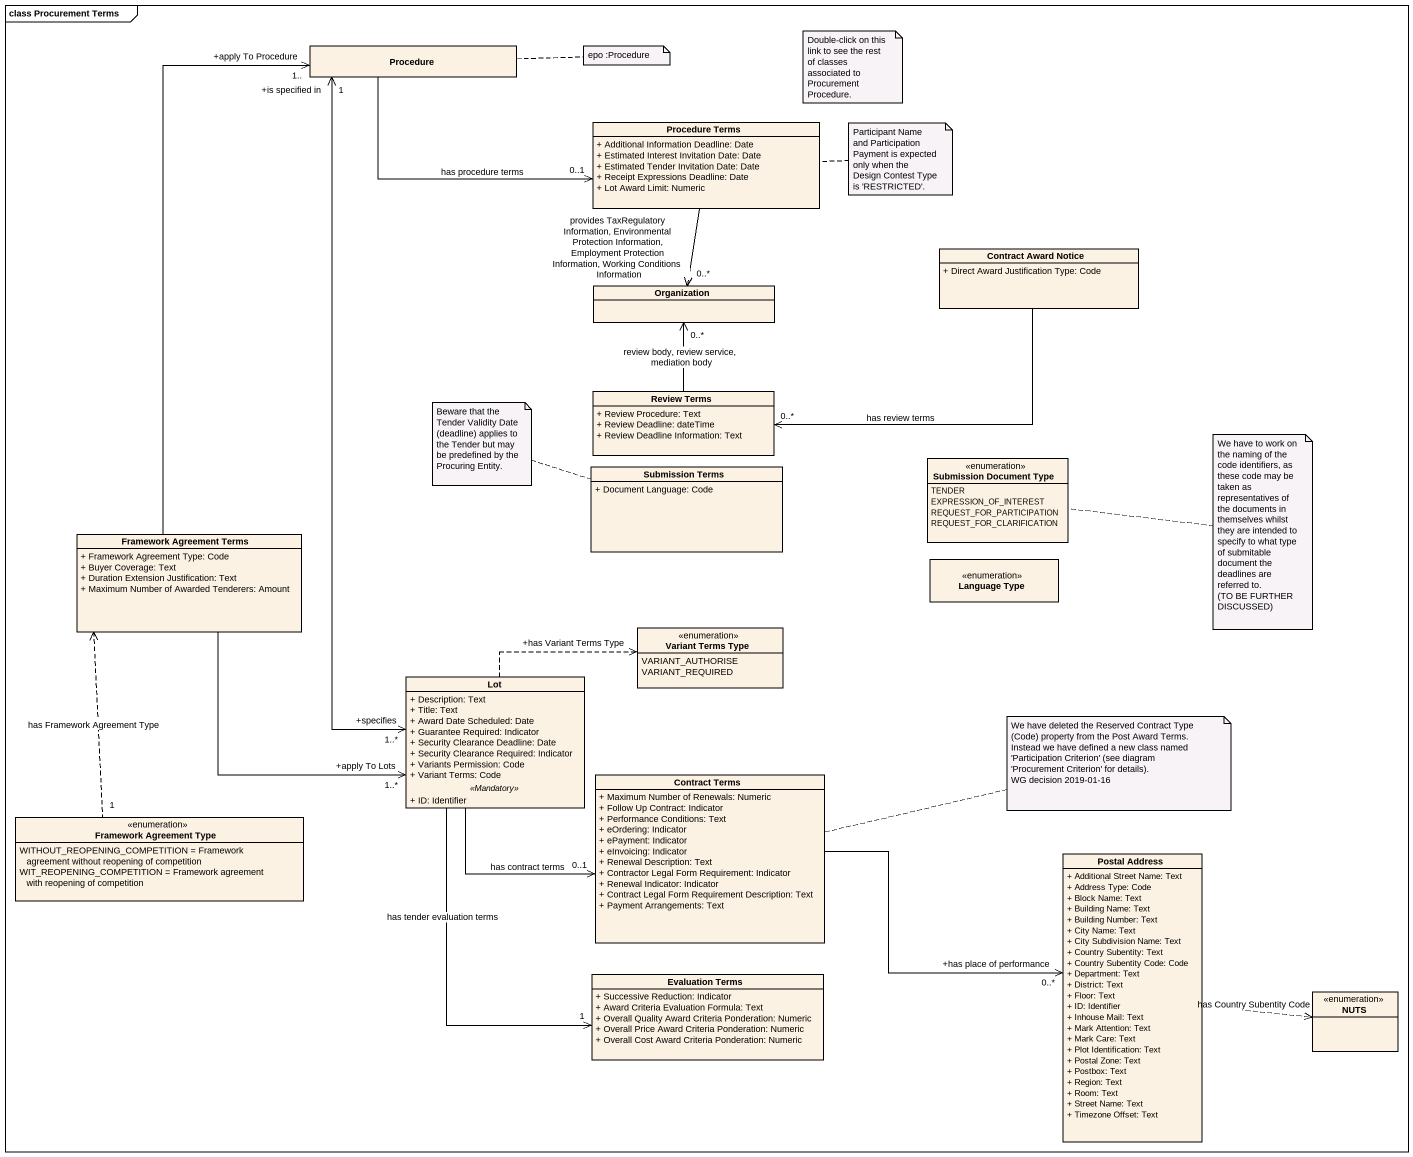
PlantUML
@startuml
mainframe class Procurement Terms
hide circle
hide empty members
skinparam classAttributeIconSize 0
class Procedure
class "Procedure Terms" as Procedure_Terms {
  + Additional Information Deadline: Date
  + Estimated Interest Invitation Date: Date
  + Estimated Tender Invitation Date: Date
  + Receipt Expressions Deadline: Date
  + Lot Award Limit: Numeric
}
class "Contract Award Notice" as Contract_Award_Notice {
  + Direct Award Justification Type: Code
}
class Organization
class "Review Terms" as Review_Terms {
  + Review Procedure: Text
  + Review Deadline: dateTime
  + Review Deadline Information: Text
}
enum "Submission Document Type" as Submission_Document_Type {
  TENDER
  EXPRESSION_OF_INTEREST
  REQUEST_FOR_PARTICIPATION
  REQUEST_FOR_CLARIFICATION
}
class "Submission Terms" as Submission_Terms {
  + Document Language: Code
}
class "Framework Agreement Terms" as Framework_Agreement_Terms {
  + Framework Agreement Type: Code
  + Buyer Coverage: Text
  + Duration Extension Justification: Text
  + Maximum Number of Awarded Tenderers: Amount
}
enum "Language Type" as Language_Type
enum "Variant Terms Type" as Variant_Terms_Type {
  VARIANT_AUTHORISE
  VARIANT_REQUIRED
}
class Lot {
  + Description: Text
  + Title: Text
  + Award Date Scheduled: Date
  + Guarantee Required: Indicator
  + Security Clearance Deadline: Date
  + Security Clearance Required: Indicator
  + Variants Permission: Code
  + Variant Terms: Code
  .. <<Mandatory>> ..
  + ID: Identifier
}
class "Contract Terms" as Contract_Terms {
  + Maximum Number of Renewals: Numeric
  + Follow Up Contract: Indicator
  + Performance Conditions: Text
  + eOrdering: Indicator
  + ePayment: Indicator
  + eInvoicing: Indicator
  + Renewal Description: Text
  + Contractor Legal Form Requirement: Indicator
  + Renewal Indicator: Indicator
  + Contract Legal Form Requirement Description: Text
  + Payment Arrangements: Text
}
enum "Framework Agreement Type" as Framework_Agreement_Type {
  WITHOUT_REOPENING_COMPETITION = Framework agreement without reopening of competition
  WIT_REOPENING_COMPETITION = Framework agreement with reopening of competition
}
class "Postal Address" as Postal_Address {
  + Additional Street Name: Text
  + Address Type: Code
  + Block Name: Text
  + Building Name: Text
  + Building Number: Text
  + City Name: Text
  + City Subdivision Name: Text
  + Country Subentity: Text
  + Country Subentity Code: Code
  + Department: Text
  + District: Text
  + Floor: Text
  + ID: Identifier
  + Inhouse Mail: Text
  + Mark Attention: Text
  + Mark Care: Text
  + Plot Identification: Text
  + Postal Zone: Text
  + Postbox: Text
  + Region: Text
  + Room: Text
  + Street Name: Text
  + Timezone Offset: Text
}
class "Evaluation Terms" as Evaluation_Terms {
  + Successive Reduction: Indicator
  + Award Criteria Evaluation Formula: Text
  + Overall Quality Award Criteria Ponderation: Numeric
  + Overall Price Award Criteria Ponderation: Numeric
  + Overall Cost Award Criteria Ponderation: Numeric
}
enum NUTS
Procedure -right-> "0..1" Procedure_Terms : has procedure terms
Procedure "+is specified in\n1" <--> "+specifies\n1..*" Lot
Procedure_Terms --> "0..*" Organization : provides TaxRegulatory Information, Environmental Protection Information, Employment Protection Information, Working Conditions Information
Contract_Award_Notice -left-> "0..*" Review_Terms : has review terms
Review_Terms -up-> "0..*" Organization : review body, review service, mediation body
Framework_Agreement_Terms -up-> "+apply To Procedure\n1.." Procedure
Framework_Agreement_Terms -right-> "+apply To Lots\n1..*" Lot
Framework_Agreement_Terms <.. "1" Framework_Agreement_Type : has Framework Agreement Type
Lot .right.> "+has Variant Terms Type" Variant_Terms_Type
Lot -right-> "0..1" Contract_Terms : has contract terms
Lot --> "1" Evaluation_Terms : has tender evaluation terms
Contract_Terms -right-> "+has place of performance\n0..*" Postal_Address
Postal_Address .right.> NUTS : has Country Subentity Code
note as N1
  Double-click on this link to see the rest of classes associated to Procurement Procedure.
end note
note right of Procedure : epo :Procedure
note right of Procedure_Terms : Participant Name and Participation Payment is expected only when the Design Contest Type is 'RESTRICTED'.
note left of Submission_Terms : Beware that the Tender Validity Date (deadline) applies to the Tender but may be predefined by the Procuring Entity.
note right of Submission_Document_Type
  We have to work on the naming of the code identifiers, as these code may be taken as representatives of the documents in themselves whilst they are intended to specify to what type of submitable document the deadlines are referred to.
  (TO BE FURTHER DISCUSSED)
end note
note right of Contract_Terms
  We have deleted the Reserved Contract Type (Code) property from the Post Award Terms. Instead we have defined a new class named 'Participation Criterion' (see diagram 'Procurement Criterion' for details).
  WG decision 2019-01-16
end note
@enduml
